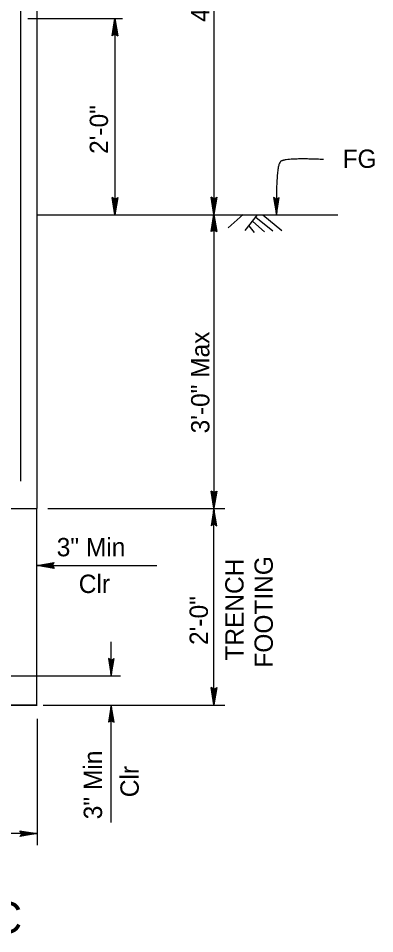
# Model space of a CAD drawing. Extents: x -893 to 867, y -474 to 712.
# Drawn here: x 345.2 to 481.6, y 58 to 408.1 of the extents above; entities that cross this region are included whole.
import ezdxf

# ---------------------------------------------------------------- set-up
doc = ezdxf.new("R2010")
doc.units = 0
for name, color, linetype in [('str_Concrete-A', 7, 'Continuous'), ('str_Grades-Finish-Grade-A', 7, 'Continuous'), ('str_Reinforcement-E', 7, 'Continuous'), ('str_Text-A', 7, 'Continuous')]:
    doc.layers.add(name, color=color, linetype=linetype)

msp = doc.modelspace()

# ---------------------------------------------------------------- linework, layer by layer
at = {"layer": 'str_Concrete-A'}
for p, q in [((352.33, 507.96), (352.33, 332.96)), ((352.33, 332.96), (352.33, 220.58)), ((259.33, 220.46), (352.33, 220.58)), ((352.33, 145.58), (352.33, 220.58)), ((259.42, 145.46), (352.42, 145.58)), ((259.42, 145.46), (352.42, 145.46))]:
    msp.add_line(p, q, dxfattribs=at)
at = {"layer": 'str_Grades-Finish-Grade-A'}
for p, q in [((352.33, 332.96), (467.41, 332.96)), ((431.18, 332.98), (425.48, 327.9)), ((425.48, 332.96), (465.48, 332.96)), ((436.59, 332.94), (431.89, 326.96)), ((438.78, 332.91), (445.99, 326.98)), ((434.95, 330.39), (439.35, 326.38)), ((436.13, 332.04), (442.57, 326.74)), ((433.39, 328.67), (435.45, 326.14))]:
    msp.add_line(p, q, dxfattribs=at)
at = {"layer": 'str_Reinforcement-E'}
msp.add_line((346.08, 495.46), (346.08, 231.02), dxfattribs=at)
at = {"layer": 'str_Text-A'}
for p, q in [((420.05, 508.07), (420.05, 333.07)), ((348.84, 407.96), (385.03, 407.96)), ((381.07, 401.36), (382.17, 407.96)), ((381.34, 401.53), (382.17, 407.96)), ((382.17, 407.96), (381.62, 401.7)), ((382.17, 407.96), (381.89, 401.87)), ((382.17, 407.96), (382.17, 332.96)), ((382.17, 402.04), (382.17, 407.96)), ((382.17, 407.96), (383.27, 401.36)), ((382.72, 401.7), (382.17, 407.96)), ((382.44, 401.87), (382.17, 407.96)), ((382.17, 407.96), (383, 401.53)), ((381.62, 401.7), (381.07, 401.36)), ((381.62, 401.7), (382.17, 402.04)), ((382.17, 402.04), (382.72, 401.7)), ((382.72, 401.7), (383.27, 401.36)), ((381.62, 339.22), (381.07, 339.56)), ((382.17, 332.96), (381.07, 339.56)), ((383.27, 339.56), (382.17, 332.96)), ((382.72, 339.22), (383.27, 339.56)), ((419.49, 339.33), (418.94, 339.67)), ((420.05, 333.07), (418.94, 339.67)), ((421.15, 339.67), (420.05, 333.07)), ((420.6, 339.33), (421.15, 339.67)), ((382.17, 332.96), (381.34, 339.39)), ((381.62, 339.22), (382.17, 332.96)), ((382.17, 338.88), (381.62, 339.22)), ((381.89, 339.05), (382.17, 332.96)), ((382.99, 339.39), (382.17, 332.96)), ((382.17, 332.96), (382.72, 339.22)), ((382.72, 339.22), (382.17, 338.88)), ((382.17, 332.96), (382.44, 339.05)), ((382.17, 338.88), (382.17, 332.96)), ((420.05, 333.07), (419.22, 339.5)), ((419.49, 339.33), (420.05, 333.07)), ((420.05, 338.99), (419.49, 339.33)), ((419.77, 339.16), (420.05, 333.07)), ((420.87, 339.5), (420.05, 333.07)), ((420.05, 333.07), (420.6, 339.33)), ((420.6, 339.33), (420.05, 338.99)), ((420.05, 333.07), (420.32, 339.16)), ((420.05, 338.99), (420.05, 333.07)), ((443.43, 339.18), (442.88, 339.52)), ((442.88, 339.52), (444.04, 332.93)), ((443.16, 339.35), (444.04, 332.93)), ((444.04, 332.93), (443.43, 339.18)), ((443.43, 339.18), (443.99, 338.85)), ((444.04, 332.93), (443.71, 339.01)), ((443.99, 338.85), (444.54, 339.19)), ((443.99, 338.85), (444.04, 332.93)), ((444.04, 332.93), (445.08, 339.53)), ((444.04, 332.93), (444.81, 339.36)), ((444.54, 339.19), (444.04, 332.93)), ((444.26, 339.02), (444.04, 332.93)), ((444.54, 339.19), (445.08, 339.53)), ((418.94, 326.48), (420.05, 333.07)), ((419.22, 326.65), (420.05, 333.07)), ((420.05, 333.07), (419.5, 326.82)), ((420.05, 333.07), (419.77, 326.98)), ((420.05, 333.07), (420.05, 220.69)), ((420.05, 327.15), (420.05, 333.07)), ((420.05, 333.07), (421.15, 326.48)), ((420.6, 326.82), (420.05, 333.07)), ((420.32, 326.98), (420.05, 333.07)), ((420.05, 333.07), (420.87, 326.65)), ((419.5, 326.82), (418.94, 326.48)), ((419.5, 326.82), (420.05, 327.15)), ((420.05, 327.15), (420.6, 326.82)), ((420.6, 326.82), (421.15, 326.48)), ((419.49, 226.95), (418.94, 227.28)), ((420.05, 220.69), (418.94, 227.28)), ((420.05, 220.69), (419.22, 227.11)), ((419.49, 226.95), (420.05, 220.69)), ((420.05, 226.61), (419.49, 226.95)), ((419.77, 226.78), (420.05, 220.69)), ((421.15, 227.28), (420.05, 220.69)), ((420.87, 227.11), (420.05, 220.69)), ((420.05, 220.69), (420.6, 226.95)), ((420.6, 226.95), (420.05, 226.61)), ((420.05, 220.69), (420.32, 226.78)), ((420.05, 226.61), (420.05, 220.69)), ((420.6, 226.95), (421.15, 227.28)), ((420.05, 220.58), (418.94, 213.98)), ((420.05, 220.58), (419.22, 214.15)), ((419.5, 214.32), (420.05, 220.58)), ((419.77, 214.49), (420.05, 220.58)), ((420.05, 214.66), (420.05, 220.58)), ((421.15, 213.98), (420.05, 220.58)), ((420.05, 220.58), (420.6, 214.32)), ((420.87, 214.15), (420.05, 220.58)), ((420.05, 220.58), (420.32, 214.49)), ((420.05, 145.58), (420.05, 220.58)), ((424.21, 220.46), (356.5, 220.46)), ((419.5, 214.32), (418.94, 213.98)), ((420.05, 214.66), (419.5, 214.32)), ((420.6, 214.32), (420.05, 214.66)), ((420.6, 214.32), (421.15, 213.98)), ((352.33, 198.83), (358.92, 199.94)), ((352.33, 198.83), (358.75, 199.66)), ((358.58, 199.38), (358.92, 199.94)), ((358.58, 199.38), (352.33, 198.83)), ((358.41, 199.11), (352.33, 198.83)), ((352.33, 198.83), (398.14, 198.83)), ((358.25, 198.83), (352.33, 198.83)), ((358.92, 197.73), (352.33, 198.83)), ((352.33, 198.83), (358.58, 198.28)), ((358.75, 198.01), (352.33, 198.83)), ((352.33, 198.83), (358.41, 198.56)), ((358.25, 198.83), (358.58, 199.38)), ((358.58, 198.28), (358.25, 198.83)), ((358.58, 198.28), (358.92, 197.73)), ((380.74, 156.64), (380.74, 169.59)), ((380.19, 162.89), (379.64, 163.23)), ((379.64, 163.23), (380.74, 156.64)), ((379.92, 163.06), (380.74, 156.64)), ((380.74, 156.64), (380.19, 162.89)), ((380.19, 162.89), (380.74, 162.55)), ((380.74, 156.64), (380.47, 162.72)), ((380.74, 156.64), (381.84, 163.23)), ((380.74, 156.64), (381.57, 163.06)), ((381.29, 162.89), (380.74, 156.64)), ((380.74, 162.55), (381.29, 162.89)), ((381.02, 162.72), (380.74, 156.64)), ((380.74, 162.55), (380.74, 156.64)), ((381.29, 162.89), (381.84, 163.23)), ((342.48, 156.64), (384.35, 156.64)), ((419.5, 151.83), (418.94, 152.17)), ((420.05, 145.58), (418.94, 152.17)), ((420.05, 145.58), (419.22, 152)), ((419.5, 151.83), (420.05, 145.58)), ((420.05, 151.49), (419.5, 151.83)), ((419.77, 151.66), (420.05, 145.58)), ((421.15, 152.17), (420.05, 145.58)), ((420.87, 152), (420.05, 145.58)), ((420.05, 145.58), (420.6, 151.83)), ((420.6, 151.83), (420.05, 151.49)), ((420.05, 145.58), (420.32, 151.66)), ((420.05, 151.49), (420.05, 145.58)), ((420.6, 151.83), (421.15, 152.17)), ((354.67, 145.46), (424.21, 145.46)), ((380.74, 145.46), (379.64, 138.87)), ((380.74, 145.46), (379.92, 139.04)), ((380.19, 139.21), (380.74, 145.46)), ((380.47, 139.38), (380.74, 145.46)), ((380.74, 100.55), (380.74, 145.46)), ((380.74, 139.55), (380.74, 145.46)), ((381.84, 138.87), (380.74, 145.46)), ((380.74, 145.46), (381.29, 139.21)), ((381.57, 139.04), (380.74, 145.46)), ((380.74, 145.46), (381.02, 139.38)), ((352.42, 140.13), (352.42, 91.83)), ((380.19, 139.21), (379.64, 138.87)), ((380.74, 139.55), (380.19, 139.21)), ((381.29, 139.21), (380.74, 139.55)), ((381.29, 139.21), (381.84, 138.87)), ((352.42, 96.3), (314.92, 96.3)), ((346.16, 96.85), (345.82, 97.4)), ((345.82, 97.4), (352.42, 96.3)), ((352.42, 96.3), (345.82, 95.19)), ((346.16, 95.74), (345.82, 95.19)), ((345.99, 97.12), (352.42, 96.3)), ((352.42, 96.3), (345.99, 95.47)), ((352.42, 96.3), (346.16, 96.85)), ((346.16, 96.85), (346.5, 96.3)), ((346.16, 95.74), (352.42, 96.3)), ((346.5, 96.3), (346.16, 95.74)), ((352.42, 96.3), (346.33, 96.57)), ((346.33, 96.02), (352.42, 96.3)), ((346.5, 96.3), (352.42, 96.3))]:
    msp.add_line(p, q, dxfattribs=at)
msp.add_open_spline([(462.02, 354.08), (447.54, 354.72), (443.67, 351.95), (444.04, 332.93)], degree=2, dxfattribs=at)

# ---------------------------------------------------------------- texts
for s, height, p in [('4\'-8"', 7, (418.31, 406.72)), ('2\'-0"', 7, (379.51, 356.22)), ('3\'-0" Max', 7, (418.31, 249.34)), ('TRENCH', 7, (431.39, 162.45)), ('FOOTING', 7, (442.59, 159.76)), ('2\'-0"', 7.02, (417.75, 168.42)), ('3" Min', 7.02, (377.23, 101.76)), ('Clr', 7.02, (391.27, 110.2))]:
    msp.add_text(s, height=height, rotation=90, dxfattribs=at).set_placement(p)
for s, height, p in [('FG', 7, (469.28, 350.87)), ('3" Min', 7.02, (359.87, 202.34)), ('Clr', 7.02, (368.31, 188.3)), ('SECTION C-C', 12, (242.32, 58.19))]:
    msp.add_text(s, height=height, dxfattribs=at).set_placement(p)

doc.saveas('drawing.dxf')
